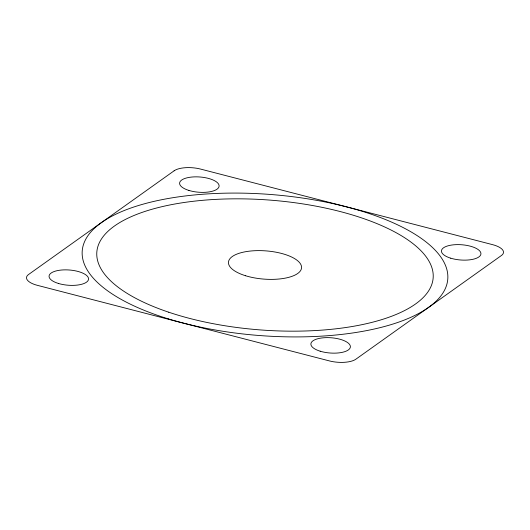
<?xml version="1.0" encoding="UTF-8"?>
<svg xmlns="http://www.w3.org/2000/svg" width="530" height="530" viewBox="0 0 530 530"><rect width="100%" height="100%" fill="white"/><g stroke="black" fill="none" stroke-linecap="round" stroke-linejoin="round"><path stroke-width="0.79" d="M174.138 170.792L28.574 274.5A19.795 7.639 4.4 0 0 37.438 285.352L329.375 360.91A19.795 7.639 4.4 0 0 355.862 359.208L501.426 255.5A19.795 7.639 4.4 0 0 492.562 244.648L200.625 169.09A19.795 7.639 4.4 0 0 174.138 170.792M58.36 283.437A19.795 7.639 4.4 0 0 88.543 279.177A19.795 7.639 4.4 0 0 59.526 270.254A19.795 7.639 4.4 0 0 58.36 283.437M188.905 190.429A19.795 7.639 4.4 0 0 219.095 186.162A19.795 7.639 4.4 0 0 190.071 177.245A19.795 7.639 4.4 0 0 188.905 190.429M450.738 258.19A19.795 7.639 4.4 0 0 480.929 253.93A19.795 7.639 4.4 0 0 451.904 245.012A19.795 7.639 4.4 0 0 450.738 258.19M320.186 351.204A19.795 7.639 4.4 0 0 350.376 346.938A19.795 7.639 4.4 0 0 321.359 338.021A19.795 7.639 4.4 0 0 320.186 351.204M168.222 318.841A183.32 70.742 4.4 0 0 447.751 279.376A183.32 70.742 4.4 0 0 179.027 196.782A183.32 70.742 4.4 0 0 168.222 318.841M168.739 312.216A168.653 65.084 4.4 0 0 432.613 281.543A168.653 65.084 4.4 0 0 193.642 201.241A168.653 65.084 4.4 0 0 168.739 312.216M245.642 275.766A36.663 14.151 4.4 0 0 301.55 267.875A36.663 14.151 4.4 0 0 247.808 251.359A36.663 14.151 4.4 0 0 245.642 275.766"/></g></svg>
